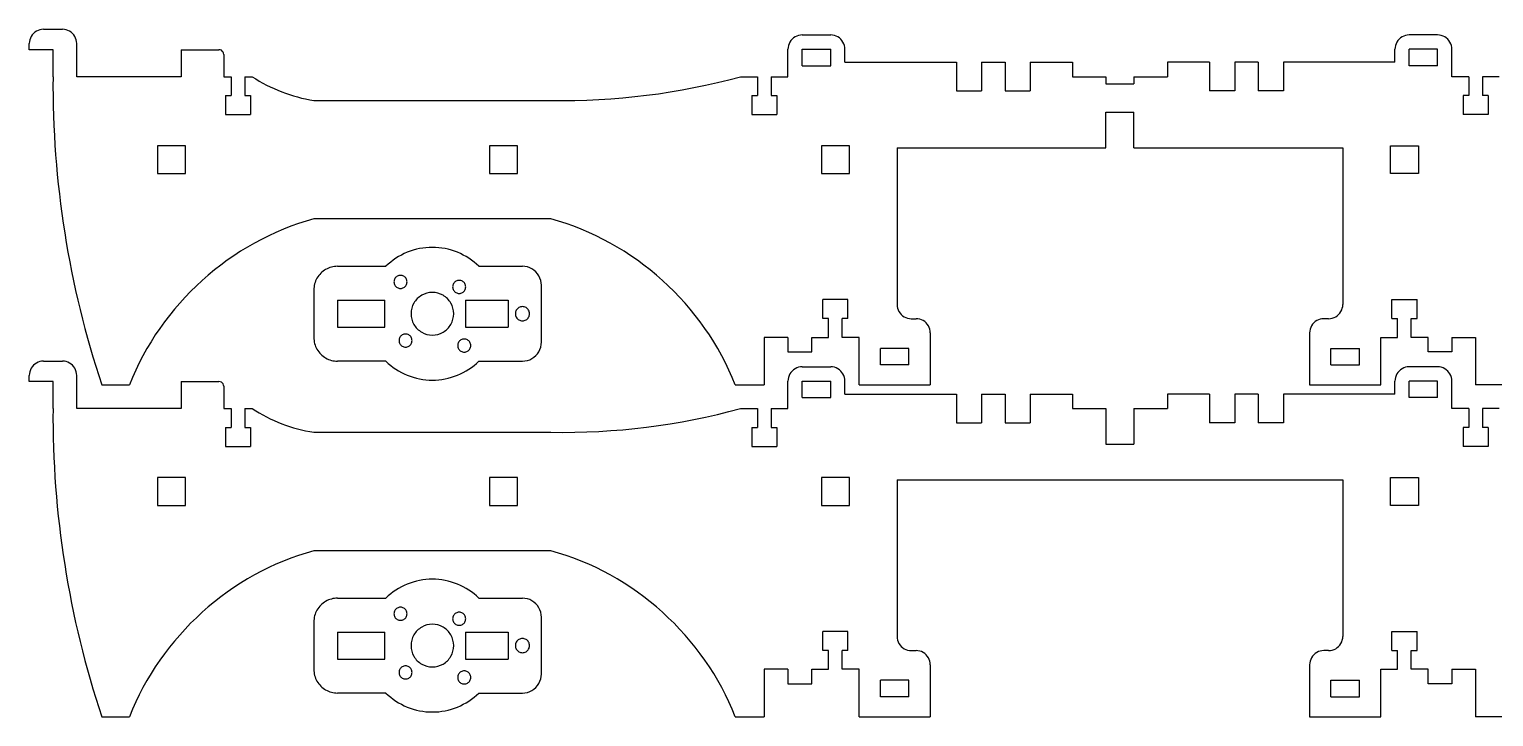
# Model space of a CAD drawing. Extents: x 130 to 748, y 141 to 286.
# Drawn here: x 129.6 to 438.4, y 140.9 to 285.9 of the extents above; entities that cross this region are included whole.
import ezdxf

# ---------------------------------------------------------------- set-up
doc = ezdxf.new("R2010")
doc.units = 0
doc.layers.get('0').update_dxf_attribs({"linetype": 'CONTINUOUS'})

msp = doc.modelspace()

# ---------------------------------------------------------------- linework, layer by layer
at = {"color": 7}
for p, q in [((132.579301, 285.855648), (136.579301, 285.855648)), ((292.579301, 284.655648), (298.579301, 284.655648)), ((426.579301, 284.655648), (420.579301, 284.655648)), ((129.579301, 281.555648), (129.579301, 282.855648)), ((134.579301, 281.555648), (129.579301, 281.555648)), ((134.579301, 275.855648), (134.579301, 281.555648)), ((139.579301, 275.855648), (139.579301, 282.855648)), ((161.579301, 281.555648), (161.579301, 275.855648)), ((161.579301, 281.555648), (169.579301, 281.555648)), ((289.579301, 275.855648), (289.579301, 281.655648)), ((292.579301, 281.655648), (298.579301, 281.655648)), ((292.579301, 278.155648), (292.579301, 281.655648)), ((292.579301, 281.655648), (292.579301, 281.655648)), ((298.579301, 278.155648), (298.579301, 281.655648)), ((301.579301, 278.905648), (301.579301, 281.655648)), ((417.579301, 278.905648), (417.579301, 281.655648)), ((426.579301, 281.655648), (420.579301, 281.655648)), ((420.579301, 278.155648), (420.579301, 281.655648)), ((426.579301, 278.155648), (426.579301, 281.655648)), ((429.579301, 275.855648), (429.579301, 281.655648)), ((170.579301, 280.555648), (170.579301, 275.855648)), ((292.579301, 278.155648), (298.579301, 278.155648)), ((301.579301, 278.905648), (325.109496, 278.905648)), ((325.109496, 278.905648), (325.109496, 272.855648)), ((330.409496, 278.905648), (330.409496, 272.855648)), ((330.409496, 278.905648), (335.362546, 278.905648)), ((335.362546, 278.905648), (335.362546, 272.855648)), ((340.662546, 278.905648), (340.662546, 272.855648)), ((340.662546, 278.905648), (349.579301, 278.905648)), ((349.579301, 278.905648), (349.579301, 275.855648)), ((369.579301, 278.905648), (369.579301, 275.855648)), ((378.496056, 278.905648), (369.579301, 278.905648)), ((378.496056, 278.905648), (378.496056, 272.855648)), ((383.796056, 278.905648), (383.796056, 272.855648)), ((388.749106, 278.905648), (383.796056, 278.905648)), ((388.749106, 278.905648), (388.749106, 272.855648)), ((394.049106, 278.905648), (394.049106, 272.855648)), ((417.579301, 278.905648), (394.049106, 278.905648)), ((426.579301, 278.155648), (420.579301, 278.155648)), ((161.579301, 275.855648), (139.579301, 275.855648)), ((170.579301, 275.855648), (172.129301, 275.855648)), ((172.129301, 275.855648), (172.129301, 271.855648)), ((175.029301, 275.855648), (175.029301, 271.855648)), ((175.029301, 275.855648), (176.579301, 275.855648)), ((279.579301, 275.855648), (283.129301, 275.855648)), ((283.129301, 275.855648), (283.129301, 271.855648)), ((286.029301, 275.855648), (289.579301, 275.855648)), ((286.029301, 275.855648), (286.029301, 271.855648)), ((349.579301, 275.855648), (356.629301, 275.855648)), ((356.629301, 275.855648), (356.629301, 274.355648)), ((362.529301, 275.855648), (362.529301, 274.355648)), ((362.529301, 275.855648), (369.579301, 275.855648)), ((433.129301, 275.855648), (429.579301, 275.855648)), ((433.129301, 275.855648), (433.129301, 271.855648)), ((439.579301, 275.855648), (436.029301, 275.855648)), ((436.029301, 275.855648), (436.029301, 271.855648)), ((170.929301, 271.855648), (170.929301, 267.855648)), ((170.929301, 271.855648), (172.129301, 271.855648)), ((175.029301, 271.855648), (176.229301, 271.855648)), ((176.229301, 271.855648), (176.229301, 267.855648)), ((281.929301, 271.855648), (281.929301, 267.855648)), ((281.929301, 271.855648), (283.129301, 271.855648)), ((286.029301, 271.855648), (287.229301, 271.855648)), ((287.229301, 271.855648), (287.229301, 267.855648)), ((325.109496, 272.855648), (330.409496, 272.855648)), ((335.362546, 272.855648), (340.662546, 272.855648)), ((356.629301, 274.355648), (362.529301, 274.355648)), ((383.796056, 272.855648), (378.496056, 272.855648)), ((394.049106, 272.855648), (388.749106, 272.855648)), ((431.929301, 271.855648), (431.929301, 267.855648)), ((433.129301, 271.855648), (431.929301, 271.855648)), ((437.229301, 271.855648), (436.029301, 271.855648)), ((437.229301, 271.855648), (437.229301, 267.855648)), ((189.579301, 270.855648), (239.579301, 270.855648)), ((170.929301, 267.855648), (176.229301, 267.855648)), ((281.929301, 267.855648), (287.229301, 267.855648)), ((356.629301, 268.355648), (362.529301, 268.355648)), ((356.629301, 260.855648), (356.629301, 268.355648)), ((362.529301, 260.855648), (362.529301, 268.355648)), ((437.229301, 267.855648), (431.929301, 267.855648)), ((162.529301, 261.305648), (156.629301, 261.305648)), ((156.629301, 261.305648), (156.629301, 255.405648)), ((162.529301, 255.405648), (162.529301, 261.305648)), ((232.529301, 261.305648), (226.629301, 261.305648)), ((226.629301, 261.305648), (226.629301, 255.405648)), ((232.529301, 255.405648), (232.529301, 261.305648)), ((302.529301, 261.305648), (296.629301, 261.305648)), ((296.629301, 261.305648), (296.629301, 255.405648)), ((302.529301, 255.405648), (302.529301, 261.305648)), ((312.579301, 260.855648), (356.629301, 260.855648)), ((312.579301, 260.855648), (312.579301, 227.805648)), ((362.529301, 260.855648), (406.579301, 260.855648)), ((406.579301, 260.855648), (406.579301, 227.805648)), ((416.629301, 255.405648), (416.629301, 261.305648)), ((416.629301, 261.305648), (422.529301, 261.305648)), ((422.529301, 261.305648), (422.529301, 255.405648)), ((156.629301, 255.405648), (162.529301, 255.405648)), ((226.629301, 255.405648), (232.529301, 255.405648)), ((296.629301, 255.405648), (302.529301, 255.405648)), ((422.529301, 255.405648), (416.629301, 255.405648)), ((239.579301, 245.855648), (189.579301, 245.855648)), ((194.579301, 235.855648), (204.781342, 235.855648)), ((224.37726, 235.855648), (233.579301, 235.855648)), ((237.579301, 219.855648), (237.579301, 231.855648)), ((189.579301, 230.855648), (189.579301, 220.855648)), ((194.579301, 228.705648), (194.579301, 223.005648)), ((194.579301, 228.705648), (204.579301, 228.705648)), ((204.579301, 223.005648), (204.579301, 228.705648)), ((221.579301, 228.705648), (221.579301, 223.005648)), ((221.579301, 228.705648), (230.579301, 228.705648)), ((230.579301, 228.705648), (230.579301, 223.005648)), ((296.929301, 224.855648), (296.929301, 228.855648)), ((302.229301, 228.855648), (296.929301, 228.855648)), ((302.229301, 224.855648), (302.229301, 228.855648)), ((416.929301, 224.855648), (416.929301, 228.855648)), ((416.929301, 228.855648), (422.229301, 228.855648)), ((422.229301, 224.855648), (422.229301, 228.855648)), ((194.579301, 223.005648), (204.579301, 223.005648)), ((221.579301, 223.005648), (230.579301, 223.005648)), ((298.129301, 224.855648), (296.929301, 224.855648)), ((298.129301, 220.855648), (298.129301, 224.855648)), ((302.229301, 224.855648), (301.029301, 224.855648)), ((301.029301, 220.855648), (301.029301, 224.855648)), ((315.579301, 224.805648), (316.579301, 224.805648)), ((403.579301, 224.805648), (402.579301, 224.805648)), ((416.929301, 224.855648), (418.129301, 224.855648)), ((418.129301, 220.855648), (418.129301, 224.855648)), ((421.029301, 224.855648), (422.229301, 224.855648)), ((421.029301, 220.855648), (421.029301, 224.855648)), ((284.579301, 220.855648), (284.579301, 215.855648)), ((289.579301, 220.855648), (284.579301, 220.855648)), ((289.579301, 220.855648), (289.579301, 217.805648)), ((294.579301, 220.855648), (298.129301, 220.855648)), ((294.579301, 217.805648), (294.579301, 220.855648)), ((304.579301, 220.855648), (301.029301, 220.855648)), ((304.579301, 210.855648), (304.579301, 220.855648)), ((319.579301, 221.805648), (319.579301, 210.855648)), ((399.579301, 221.805648), (399.579301, 210.855648)), ((414.579301, 220.855648), (418.129301, 220.855648)), ((414.579301, 210.855648), (414.579301, 220.855648)), ((424.579301, 220.855648), (421.029301, 220.855648)), ((424.579301, 217.805648), (424.579301, 220.855648)), ((429.579301, 220.855648), (429.579301, 217.805648)), ((429.579301, 220.855648), (434.579301, 220.855648)), ((434.579301, 220.855648), (434.579301, 215.855648)), ((289.579301, 217.805648), (294.579301, 217.805648)), ((315.079301, 218.555648), (309.079301, 218.555648)), ((309.079301, 215.055648), (309.079301, 218.555648)), ((315.079301, 215.055648), (315.079301, 218.555648)), ((404.079301, 218.555648), (410.079301, 218.555648)), ((404.079301, 215.055648), (404.079301, 218.555648)), ((410.079301, 215.055648), (410.079301, 218.555648)), ((429.579301, 217.805648), (424.579301, 217.805648)), ((132.579301, 215.855648), (136.579301, 215.855648)), ((204.781342, 215.855648), (194.579301, 215.855648)), ((224.37726, 215.855648), (233.579301, 215.855648)), ((284.579301, 215.855648), (284.579301, 210.855648)), ((292.579301, 214.655648), (298.579301, 214.655648)), ((315.079301, 215.055648), (309.079301, 215.055648)), ((404.079301, 215.055648), (410.079301, 215.055648)), ((426.579301, 214.655648), (420.579301, 214.655648)), ((434.579301, 215.855648), (434.579301, 210.855648)), ((129.579301, 211.555648), (129.579301, 212.855648)), ((134.579301, 211.555648), (129.579301, 211.555648)), ((134.579301, 205.855648), (134.579301, 211.555648)), ((139.579301, 205.855648), (139.579301, 212.855648)), ((144.852091, 210.855648), (150.722257, 210.855648)), ((161.579301, 211.555648), (161.579301, 205.855648)), ((161.579301, 211.555648), (169.579301, 211.555648)), ((170.579301, 210.555648), (170.579301, 205.855648)), ((278.436344, 210.855648), (284.579301, 210.855648)), ((289.579301, 205.855648), (289.579301, 211.655648)), ((292.579301, 211.655648), (298.579301, 211.655648)), ((292.579301, 208.155648), (292.579301, 211.655648)), ((298.579301, 208.155648), (298.579301, 211.655648)), ((301.579301, 208.905648), (301.579301, 211.655648)), ((304.579301, 210.855648), (319.579301, 210.855648)), ((399.579301, 210.855648), (414.579301, 210.855648)), ((417.579301, 208.905648), (417.579301, 211.655648)), ((426.579301, 211.655648), (420.579301, 211.655648)), ((420.579301, 208.155648), (420.579301, 211.655648)), ((426.579301, 208.155648), (426.579301, 211.655648)), ((429.579301, 205.855648), (429.579301, 211.655648)), ((440.722257, 210.855648), (434.579301, 210.855648)), ((292.579301, 208.155648), (298.579301, 208.155648)), ((301.579301, 208.905648), (325.109496, 208.905648)), ((325.109496, 208.905648), (325.109496, 202.855648)), ((330.409496, 208.905648), (330.409496, 202.855648)), ((330.409496, 208.905648), (335.362546, 208.905648)), ((335.362546, 208.905648), (335.362546, 202.855648)), ((340.662546, 208.905648), (340.662546, 202.855648)), ((340.662546, 208.905648), (349.579301, 208.905648)), ((349.579301, 208.905648), (349.579301, 205.855648)), ((369.579301, 208.905648), (369.579301, 205.855648)), ((378.496056, 208.905648), (369.579301, 208.905648)), ((378.496056, 208.905648), (378.496056, 202.855648)), ((383.796056, 208.905648), (383.796056, 202.855648)), ((388.749106, 208.905648), (383.796056, 208.905648)), ((388.749106, 208.905648), (388.749106, 202.855648)), ((394.049106, 208.905648), (394.049106, 202.855648)), ((417.579301, 208.905648), (394.049106, 208.905648)), ((426.579301, 208.155648), (420.579301, 208.155648)), ((161.579301, 205.855648), (139.579301, 205.855648)), ((170.579301, 205.855648), (172.129301, 205.855648)), ((172.129301, 205.855648), (172.129301, 201.855648)), ((175.029301, 205.855648), (175.029301, 201.855648)), ((175.029301, 205.855648), (176.579301, 205.855648)), ((279.579301, 205.855648), (283.129301, 205.855648)), ((283.129301, 205.855648), (283.129301, 201.855648)), ((286.029301, 205.855648), (289.579301, 205.855648)), ((286.029301, 205.855648), (286.029301, 201.855648)), ((349.579301, 205.855648), (356.629301, 205.855648)), ((356.629301, 205.855648), (356.629301, 198.355648)), ((362.529301, 205.855648), (362.529301, 198.355648)), ((362.529301, 205.855648), (369.579301, 205.855648)), ((433.129301, 205.855648), (429.579301, 205.855648)), ((433.129301, 205.855648), (433.129301, 201.855648)), ((439.579301, 205.855648), (436.029301, 205.855648)), ((436.029301, 205.855648), (436.029301, 201.855648)), ((170.929301, 201.855648), (170.929301, 197.855648)), ((170.929301, 201.855648), (172.129301, 201.855648)), ((175.029301, 201.855648), (176.229301, 201.855648)), ((176.229301, 201.855648), (176.229301, 197.855648)), ((189.579301, 200.855648), (239.579301, 200.855648)), ((281.929301, 201.855648), (281.929301, 197.855648)), ((281.929301, 201.855648), (283.129301, 201.855648)), ((286.029301, 201.855648), (287.229301, 201.855648)), ((287.229301, 201.855648), (287.229301, 197.855648)), ((325.109496, 202.855648), (330.409496, 202.855648)), ((335.362546, 202.855648), (340.662546, 202.855648)), ((383.796056, 202.855648), (378.496056, 202.855648)), ((394.049106, 202.855648), (388.749106, 202.855648)), ((431.929301, 201.855648), (431.929301, 197.855648)), ((433.129301, 201.855648), (431.929301, 201.855648)), ((437.229301, 201.855648), (436.029301, 201.855648)), ((437.229301, 201.855648), (437.229301, 197.855648)), ((170.929301, 197.855648), (176.229301, 197.855648)), ((281.929301, 197.855648), (287.229301, 197.855648)), ((356.629301, 198.355648), (362.529301, 198.355648)), ((437.229301, 197.855648), (431.929301, 197.855648)), ((162.529301, 191.305648), (156.629301, 191.305648)), ((156.629301, 191.305648), (156.629301, 185.405648)), ((162.529301, 185.405648), (162.529301, 191.305648)), ((232.529301, 191.305648), (226.629301, 191.305648)), ((226.629301, 191.305648), (226.629301, 185.405648)), ((232.529301, 185.405648), (232.529301, 191.305648)), ((302.529301, 191.305648), (296.629301, 191.305648)), ((296.629301, 191.305648), (296.629301, 185.405648)), ((302.529301, 185.405648), (302.529301, 191.305648)), ((312.579301, 190.855648), (406.579301, 190.855648)), ((312.579301, 190.855648), (312.579301, 157.805648)), ((406.579301, 190.855648), (406.579301, 157.805648)), ((416.629301, 185.405648), (416.629301, 191.305648)), ((416.629301, 191.305648), (422.529301, 191.305648)), ((422.529301, 191.305648), (422.529301, 185.405648)), ((156.629301, 185.405648), (162.529301, 185.405648)), ((226.629301, 185.405648), (232.529301, 185.405648)), ((296.629301, 185.405648), (302.529301, 185.405648)), ((422.529301, 185.405648), (416.629301, 185.405648)), ((239.579301, 175.855648), (189.579301, 175.855648)), ((194.579301, 165.855648), (204.781342, 165.855648)), ((224.37726, 165.855648), (233.579301, 165.855648)), ((189.579301, 160.855648), (189.579301, 150.855648)), ((237.579301, 149.855648), (237.579301, 161.855648)), ((194.579301, 158.705648), (194.579301, 153.005648)), ((194.579301, 158.705648), (204.579301, 158.705648)), ((204.579301, 153.005648), (204.579301, 158.705648)), ((221.579301, 158.705648), (221.579301, 153.005648)), ((221.579301, 158.705648), (230.579301, 158.705648)), ((230.579301, 158.705648), (230.579301, 153.005648)), ((296.929301, 154.855648), (296.929301, 158.855648)), ((302.229301, 158.855648), (296.929301, 158.855648)), ((302.229301, 154.855648), (302.229301, 158.855648)), ((416.929301, 154.855648), (416.929301, 158.855648)), ((416.929301, 158.855648), (422.229301, 158.855648)), ((422.229301, 154.855648), (422.229301, 158.855648)), ((298.129301, 154.855648), (296.929301, 154.855648)), ((298.129301, 150.855648), (298.129301, 154.855648)), ((302.229301, 154.855648), (301.029301, 154.855648)), ((301.029301, 150.855648), (301.029301, 154.855648)), ((315.579301, 154.805648), (316.579301, 154.805648)), ((403.579301, 154.805648), (402.579301, 154.805648)), ((416.929301, 154.855648), (418.129301, 154.855648)), ((418.129301, 150.855648), (418.129301, 154.855648)), ((421.029301, 154.855648), (422.229301, 154.855648)), ((421.029301, 150.855648), (421.029301, 154.855648)), ((194.579301, 153.005648), (204.579301, 153.005648)), ((221.579301, 153.005648), (230.579301, 153.005648)), ((319.579301, 151.805648), (319.579301, 140.855648)), ((399.579301, 151.805648), (399.579301, 140.855648)), ((289.579301, 150.855648), (284.579301, 150.855648)), ((284.579301, 150.855648), (284.579301, 140.855648)), ((289.579301, 150.855648), (289.579301, 147.805648)), ((294.579301, 150.855648), (298.129301, 150.855648)), ((294.579301, 147.805648), (294.579301, 150.855648)), ((304.579301, 150.855648), (301.029301, 150.855648)), ((304.579301, 140.855648), (304.579301, 150.855648)), ((315.079301, 148.555648), (309.079301, 148.555648)), ((309.079301, 145.055648), (309.079301, 148.555648)), ((315.079301, 145.055648), (315.079301, 148.555648)), ((404.079301, 148.555648), (410.079301, 148.555648)), ((404.079301, 145.055648), (404.079301, 148.555648)), ((410.079301, 145.055648), (410.079301, 148.555648)), ((414.579301, 150.855648), (418.129301, 150.855648)), ((414.579301, 140.855648), (414.579301, 150.855648)), ((424.579301, 150.855648), (421.029301, 150.855648)), ((424.579301, 147.805648), (424.579301, 150.855648)), ((429.579301, 150.855648), (429.579301, 147.805648)), ((429.579301, 150.855648), (434.579301, 150.855648)), ((434.579301, 150.855648), (434.579301, 145.855648)), ((204.781342, 145.855648), (194.579301, 145.855648)), ((224.37726, 145.855648), (233.579301, 145.855648)), ((289.579301, 147.805648), (294.579301, 147.805648)), ((429.579301, 147.805648), (424.579301, 147.805648)), ((434.579301, 145.855648), (434.579301, 140.855648)), ((315.079301, 145.055648), (309.079301, 145.055648)), ((404.079301, 145.055648), (410.079301, 145.055648)), ((144.852091, 140.855648), (150.722257, 140.855648)), ((150.579301, 140.855648), (150.579301, 140.855648)), ((278.436344, 140.855648), (284.579301, 140.855648)), ((304.579301, 140.855648), (319.579301, 140.855648)), ((399.579301, 140.855648), (414.579301, 140.855648)), ((440.722257, 140.855648), (434.579301, 140.855648))]:
    msp.add_line(p, q, dxfattribs=at)
for points in [[(129.981225, 284.355648), (129.718869, 283.902379), (129.578729, 283.379369), (129.579301, 282.855648)], [(131.079301, 285.453724), (130.625459, 285.19236), (130.242589, 284.80949), (129.981225, 284.355648)], [(132.579301, 285.855648), (132.05558, 285.85622), (131.53257, 285.71608), (131.079301, 285.453724)], [(138.079301, 285.453724), (137.626032, 285.71608), (137.103021, 285.85622), (136.579301, 285.855648)], [(139.177377, 284.355648), (138.916012, 284.80949), (138.533142, 285.19236), (138.079301, 285.453724)], [(139.579301, 282.855648), (139.579873, 283.379369), (139.439733, 283.902379), (139.177377, 284.355648)], [(291.079301, 284.253724), (290.625459, 283.99236), (290.242589, 283.60949), (289.981225, 283.155648)], [(292.579301, 284.655648), (292.05558, 284.65622), (291.53257, 284.51608), (291.079301, 284.253724)], [(300.079301, 284.253724), (299.626032, 284.51608), (299.103021, 284.65622), (298.579301, 284.655648)], [(301.177377, 283.155648), (300.916012, 283.60949), (300.533142, 283.99236), (300.079301, 284.253724)], [(419.079301, 284.253724), (418.625459, 283.99236), (418.242589, 283.60949), (417.981225, 283.155648)], [(420.579301, 284.655648), (420.05558, 284.65622), (419.53257, 284.51608), (419.079301, 284.253724)], [(428.079301, 284.253724), (427.626032, 284.51608), (427.103021, 284.65622), (426.579301, 284.655648)], [(429.177377, 283.155648), (428.916012, 283.60949), (428.533142, 283.99236), (428.079301, 284.253724)], [(170.079301, 281.421674), (169.928211, 281.509126), (169.753874, 281.555839), (169.579301, 281.555648)], [(170.445326, 281.055648), (170.358205, 281.206929), (170.230581, 281.334552), (170.079301, 281.421674)], [(170.579301, 280.555648), (170.579491, 280.730222), (170.532778, 280.904559), (170.445326, 281.055648)], [(289.981225, 283.155648), (289.718869, 282.702379), (289.578729, 282.179369), (289.579301, 281.655648)], [(301.579301, 281.655648), (301.579873, 282.179369), (301.439733, 282.702379), (301.177377, 283.155648)], [(417.981225, 283.155648), (417.718869, 282.702379), (417.578729, 282.179369), (417.579301, 281.655648)], [(429.579301, 281.655648), (429.579873, 282.179369), (429.439733, 282.702379), (429.177377, 283.155648)], [(134.579301, 275.855648), (134.417165, 253.821428), (137.902875, 231.765969), (144.852091, 210.855648)], [(176.579301, 275.855648), (180.488336, 273.284296), (184.954678, 271.566472), (189.579301, 270.855648)], [(239.579301, 270.855648), (253.059751, 270.616759), (266.572437, 272.305845), (279.579301, 275.855648)], [(189.579301, 245.855648), (172.110947, 241.092817), (157.278721, 227.732874), (150.722257, 210.855648)], [(278.436344, 210.855648), (271.87988, 227.732874), (257.047655, 241.092817), (239.579301, 245.855648)], [(214.579301, 239.855648), (210.957749, 239.868083), (207.359462, 238.399089), (204.781342, 235.855648)], [(224.37726, 235.855648), (221.799139, 238.399089), (218.200853, 239.868083), (214.579301, 239.855648)], [(192.079301, 235.185775), (191.322899, 234.750168), (190.684781, 234.11205), (190.249174, 233.355648)], [(194.579301, 235.855648), (193.706433, 235.856602), (192.834749, 235.623035), (192.079301, 235.185775)], [(235.579301, 235.31975), (234.974942, 235.669558), (234.277595, 235.856411), (233.579301, 235.855648)], [(237.043402, 233.855648), (236.694916, 234.46077), (236.184422, 234.971264), (235.579301, 235.31975)], [(190.249174, 233.355648), (189.811914, 232.6002), (189.578347, 231.728516), (189.579301, 230.855648)], [(206.671001, 233.260663), (206.550755, 233.052914), (206.486524, 232.813201), (206.486786, 232.573163)], [(206.486786, 232.573163), (206.486524, 232.333124), (206.550755, 232.093411), (206.671001, 231.885663)], [(207.174286, 233.763948), (206.966276, 233.644155), (206.790794, 233.468673), (206.671001, 233.260663)], [(206.671001, 231.885663), (206.790794, 231.677652), (206.966276, 231.50217), (207.174286, 231.382378)], [(207.861786, 233.948163), (207.621748, 233.948425), (207.382035, 233.884194), (207.174286, 233.763948)], [(208.549286, 233.763948), (208.341538, 233.884194), (208.101825, 233.948425), (207.861786, 233.948163)], [(209.052571, 233.260663), (208.932779, 233.468673), (208.757297, 233.644155), (208.549286, 233.763948)], [(208.549286, 231.382378), (208.757297, 231.50217), (208.932779, 231.677652), (209.052571, 231.885663)], [(209.236786, 232.573163), (209.237049, 232.813201), (209.172818, 233.052914), (209.052571, 233.260663)], [(209.052571, 231.885663), (209.172818, 232.093411), (209.237049, 232.333124), (209.236786, 232.573163)], [(219.04537, 232.200003), (218.925124, 231.992254), (218.860893, 231.752541), (218.861155, 231.512503)], [(219.548655, 232.703287), (219.340644, 232.583495), (219.165162, 232.408013), (219.04537, 232.200003)], [(220.236155, 232.887503), (219.996116, 232.887765), (219.756403, 232.823534), (219.548655, 232.703287)], [(220.923655, 232.703287), (220.715907, 232.823534), (220.476193, 232.887765), (220.236155, 232.887503)], [(221.42694, 232.200003), (221.307148, 232.408013), (221.131666, 232.583495), (220.923655, 232.703287)], [(221.611155, 231.512503), (221.611417, 231.752541), (221.547186, 231.992254), (221.42694, 232.200003)], [(237.579301, 231.855648), (237.580064, 232.553942), (237.39321, 233.25129), (237.043402, 233.855648)], [(207.174286, 231.382378), (207.382035, 231.262131), (207.621748, 231.1979), (207.861786, 231.198163)], [(207.861786, 231.198163), (208.101825, 231.1979), (208.341538, 231.262131), (208.549286, 231.382378)], [(212.329301, 229.752763), (211.648539, 229.360716), (211.074233, 228.78641), (210.682186, 228.105648)], [(214.579301, 230.355648), (213.79372, 230.356507), (213.009204, 230.146296), (212.329301, 229.752763)], [(216.829301, 229.752763), (216.149397, 230.146296), (215.364881, 230.356507), (214.579301, 230.355648)], [(218.476415, 228.105648), (218.084368, 228.78641), (217.510063, 229.360716), (216.829301, 229.752763)], [(218.861155, 231.512503), (218.860893, 231.272464), (218.925124, 231.032751), (219.04537, 230.825003)], [(219.04537, 230.825003), (219.165162, 230.616992), (219.340644, 230.44151), (219.548655, 230.321718)], [(219.548655, 230.321718), (219.756403, 230.201471), (219.996116, 230.13724), (220.236155, 230.137503)], [(220.236155, 230.137503), (220.476193, 230.13724), (220.715907, 230.201471), (220.923655, 230.321718)], [(220.923655, 230.321718), (221.131666, 230.44151), (221.307148, 230.616992), (221.42694, 230.825003)], [(221.42694, 230.825003), (221.547186, 231.032751), (221.611417, 231.272464), (221.611155, 231.512503)], [(210.682186, 228.105648), (210.288653, 227.425745), (210.078442, 226.641229), (210.079301, 225.855648)], [(210.079301, 225.855648), (210.078442, 225.070068), (210.288653, 224.285552), (210.682186, 223.605648)], [(219.079301, 225.855648), (219.080159, 226.641229), (218.869949, 227.425745), (218.476415, 228.105648)], [(218.476415, 223.605648), (218.869949, 224.285552), (219.080159, 225.070068), (219.079301, 225.855648)], [(232.280263, 226.605648), (232.149085, 226.379014), (232.079015, 226.117508), (232.079301, 225.855648)], [(232.079301, 225.855648), (232.079015, 225.593788), (232.149085, 225.332283), (232.280263, 225.105648)], [(232.829301, 227.154686), (232.60238, 227.024004), (232.410945, 226.832569), (232.280263, 226.605648)], [(233.579301, 227.355648), (233.317441, 227.355934), (233.055935, 227.285864), (232.829301, 227.154686)], [(234.329301, 227.154686), (234.102666, 227.285864), (233.841161, 227.355934), (233.579301, 227.355648)], [(234.878339, 226.605648), (234.747657, 226.832569), (234.556221, 227.024004), (234.329301, 227.154686)], [(235.079301, 225.855648), (235.079587, 226.117508), (235.009517, 226.379014), (234.878339, 226.605648)], [(234.878339, 225.105648), (235.009517, 225.332283), (235.079587, 225.593788), (235.079301, 225.855648)], [(312.579301, 227.805648), (312.578729, 227.281928), (312.718869, 226.758917), (312.981225, 226.305648)], [(312.981225, 226.305648), (313.242589, 225.851807), (313.625459, 225.468937), (314.079301, 225.207572)], [(405.079301, 225.207572), (405.533142, 225.468937), (405.916012, 225.851807), (406.177377, 226.305648)], [(406.177377, 226.305648), (406.439733, 226.758917), (406.579873, 227.281928), (406.579301, 227.805648)], [(210.682186, 223.605648), (211.074233, 222.924886), (211.648539, 222.350581), (212.329301, 221.958534)], [(216.829301, 221.958534), (217.510063, 222.350581), (218.084368, 222.924886), (218.476415, 223.605648)], [(232.280263, 225.105648), (232.410945, 224.878728), (232.60238, 224.687292), (232.829301, 224.55661)], [(232.829301, 224.55661), (233.055935, 224.425432), (233.317441, 224.355362), (233.579301, 224.355648)], [(233.579301, 224.355648), (233.841161, 224.355362), (234.102666, 224.425432), (234.329301, 224.55661)], [(234.329301, 224.55661), (234.556221, 224.687292), (234.747657, 224.878728), (234.878339, 225.105648)], [(314.079301, 225.207572), (314.53257, 224.945216), (315.05558, 224.805076), (315.579301, 224.805648)], [(318.079301, 224.403724), (317.626032, 224.66608), (317.103021, 224.80622), (316.579301, 224.805648)], [(319.177377, 223.305648), (318.916012, 223.75949), (318.533142, 224.14236), (318.079301, 224.403724)], [(319.579301, 221.805648), (319.579873, 222.329369), (319.439733, 222.852379), (319.177377, 223.305648)], [(399.981225, 223.305648), (399.718869, 222.852379), (399.578729, 222.329369), (399.579301, 221.805648)], [(401.079301, 224.403724), (400.625459, 224.14236), (400.242589, 223.75949), (399.981225, 223.305648)], [(402.579301, 224.805648), (402.05558, 224.80622), (401.53257, 224.66608), (401.079301, 224.403724)], [(403.579301, 224.805648), (404.103021, 224.805076), (404.626032, 224.945216), (405.079301, 225.207572)], [(189.579301, 220.855648), (189.578347, 219.982781), (189.811914, 219.111097), (190.249174, 218.355648)], [(207.731662, 220.886294), (207.611415, 220.678546), (207.547184, 220.438833), (207.547446, 220.198794)], [(207.547446, 220.198794), (207.547184, 219.958756), (207.611415, 219.719042), (207.731662, 219.511294)], [(208.234946, 221.389579), (208.026936, 221.269787), (207.851454, 221.094305), (207.731662, 220.886294)], [(207.731662, 219.511294), (207.851454, 219.303283), (208.026936, 219.127801), (208.234946, 219.008009)], [(208.922446, 221.573794), (208.682408, 221.574056), (208.442695, 221.509825), (208.234946, 221.389579)], [(209.609946, 221.389579), (209.402198, 221.509825), (209.162485, 221.574056), (208.922446, 221.573794)], [(210.113231, 220.886294), (209.993439, 221.094305), (209.817957, 221.269787), (209.609946, 221.389579)], [(209.609946, 219.008009), (209.817957, 219.127801), (209.993439, 219.303283), (210.113231, 219.511294)], [(210.297446, 220.198794), (210.297709, 220.438833), (210.233478, 220.678546), (210.113231, 220.886294)], [(210.113231, 219.511294), (210.233478, 219.719042), (210.297709, 219.958756), (210.297446, 220.198794)], [(212.329301, 221.958534), (213.009204, 221.565), (213.79372, 221.35479), (214.579301, 221.355648)], [(214.579301, 221.355648), (215.364881, 221.35479), (216.149397, 221.565), (216.829301, 221.958534)], [(220.10603, 219.825634), (219.985784, 219.617886), (219.921553, 219.378172), (219.921815, 219.138134)], [(220.609315, 220.328919), (220.401305, 220.209127), (220.225822, 220.033644), (220.10603, 219.825634)], [(221.296815, 220.513134), (221.056777, 220.513396), (220.817063, 220.449165), (220.609315, 220.328919)], [(221.984315, 220.328919), (221.776567, 220.449165), (221.536854, 220.513396), (221.296815, 220.513134)], [(222.4876, 219.825634), (222.367808, 220.033644), (222.192326, 220.209127), (221.984315, 220.328919)], [(222.671815, 219.138134), (222.672077, 219.378172), (222.607846, 219.617886), (222.4876, 219.825634)], [(237.043402, 217.855648), (237.39321, 218.460007), (237.580064, 219.157354), (237.579301, 219.855648)], [(190.249174, 218.355648), (190.684781, 217.599246), (191.322899, 216.961129), (192.079301, 216.525521)], [(192.079301, 216.525521), (192.834749, 216.088262), (193.706433, 215.854695), (194.579301, 215.855648)], [(208.234946, 219.008009), (208.442695, 218.887763), (208.682408, 218.823532), (208.922446, 218.823794)], [(208.922446, 218.823794), (209.162485, 218.823532), (209.402198, 218.887763), (209.609946, 219.008009)], [(219.921815, 219.138134), (219.921553, 218.898095), (219.985784, 218.658382), (220.10603, 218.450634)], [(220.10603, 218.450634), (220.225822, 218.242623), (220.401305, 218.067141), (220.609315, 217.947349)], [(220.609315, 217.947349), (220.817063, 217.827103), (221.056777, 217.762872), (221.296815, 217.763134)], [(221.296815, 217.763134), (221.536854, 217.762872), (221.776567, 217.827103), (221.984315, 217.947349)], [(221.984315, 217.947349), (222.192326, 218.067141), (222.367808, 218.242623), (222.4876, 218.450634)], [(222.4876, 218.450634), (222.607846, 218.658382), (222.672077, 218.898095), (222.671815, 219.138134)], [(233.579301, 215.855648), (234.277595, 215.854885), (234.974942, 216.041739), (235.579301, 216.391547)], [(235.579301, 216.391547), (236.184422, 216.740033), (236.694916, 217.250527), (237.043402, 217.855648)], [(129.981225, 214.355648), (129.718869, 213.902379), (129.578729, 213.379369), (129.579301, 212.855648)], [(131.079301, 215.453724), (130.625459, 215.19236), (130.242589, 214.80949), (129.981225, 214.355648)], [(132.579301, 215.855648), (132.05558, 215.85622), (131.53257, 215.71608), (131.079301, 215.453724)], [(138.079301, 215.453724), (137.626032, 215.71608), (137.103021, 215.85622), (136.579301, 215.855648)], [(139.177377, 214.355648), (138.916012, 214.80949), (138.533142, 215.19236), (138.079301, 215.453724)], [(139.579301, 212.855648), (139.579873, 213.379369), (139.439733, 213.902379), (139.177377, 214.355648)], [(204.781342, 215.855648), (207.359462, 213.312208), (210.957749, 211.843213), (214.579301, 211.855648)], [(214.579301, 211.855648), (218.200853, 211.843213), (221.799139, 213.312208), (224.37726, 215.855648)], [(289.981225, 213.155648), (289.718869, 212.702379), (289.578729, 212.179369), (289.579301, 211.655648)], [(291.079301, 214.253724), (290.625459, 213.99236), (290.242589, 213.60949), (289.981225, 213.155648)], [(292.579301, 214.655648), (292.05558, 214.65622), (291.53257, 214.51608), (291.079301, 214.253724)], [(300.079301, 214.253724), (299.626032, 214.51608), (299.103021, 214.65622), (298.579301, 214.655648)], [(301.177377, 213.155648), (300.916012, 213.60949), (300.533142, 213.99236), (300.079301, 214.253724)], [(301.579301, 211.655648), (301.579873, 212.179369), (301.439733, 212.702379), (301.177377, 213.155648)], [(417.981225, 213.155648), (417.718869, 212.702379), (417.578729, 212.179369), (417.579301, 211.655648)], [(419.079301, 214.253724), (418.625459, 213.99236), (418.242589, 213.60949), (417.981225, 213.155648)], [(420.579301, 214.655648), (420.05558, 214.65622), (419.53257, 214.51608), (419.079301, 214.253724)], [(428.079301, 214.253724), (427.626032, 214.51608), (427.103021, 214.65622), (426.579301, 214.655648)], [(429.177377, 213.155648), (428.916012, 213.60949), (428.533142, 213.99236), (428.079301, 214.253724)], [(429.579301, 211.655648), (429.579873, 212.179369), (429.439733, 212.702379), (429.177377, 213.155648)], [(170.079301, 211.421674), (169.928211, 211.509126), (169.753874, 211.555839), (169.579301, 211.555648)], [(170.445326, 211.055648), (170.358205, 211.206929), (170.230581, 211.334552), (170.079301, 211.421674)], [(170.579301, 210.555648), (170.579491, 210.730222), (170.532778, 210.904559), (170.445326, 211.055648)], [(134.579301, 205.855648), (134.417165, 183.821428), (137.902875, 161.765969), (144.852091, 140.855648)], [(176.579301, 205.855648), (180.488336, 203.284296), (184.954678, 201.566472), (189.579301, 200.855648)], [(239.579301, 200.855648), (253.059751, 200.616759), (266.572437, 202.305845), (279.579301, 205.855648)], [(189.579301, 175.855648), (172.110947, 171.092817), (157.278721, 157.732874), (150.722257, 140.855648)], [(278.436344, 140.855648), (271.87988, 157.732874), (257.047655, 171.092817), (239.579301, 175.855648)], [(214.579301, 169.855648), (210.957749, 169.868083), (207.359462, 168.399089), (204.781342, 165.855648)], [(224.37726, 165.855648), (221.799139, 168.399089), (218.200853, 169.868083), (214.579301, 169.855648)], [(192.079301, 165.185775), (191.322899, 164.750168), (190.684781, 164.11205), (190.249174, 163.355648)], [(194.579301, 165.855648), (193.706433, 165.856602), (192.834749, 165.623035), (192.079301, 165.185775)], [(207.174286, 163.763948), (206.966276, 163.644155), (206.790794, 163.468673), (206.671001, 163.260663)], [(207.861786, 163.948163), (207.621748, 163.948425), (207.382035, 163.884194), (207.174286, 163.763948)], [(208.549286, 163.763948), (208.341538, 163.884194), (208.101825, 163.948425), (207.861786, 163.948163)], [(209.052571, 163.260663), (208.932779, 163.468673), (208.757297, 163.644155), (208.549286, 163.763948)], [(235.579301, 165.31975), (234.974942, 165.669558), (234.277595, 165.856411), (233.579301, 165.855648)], [(237.043402, 163.855648), (236.694916, 164.46077), (236.184422, 164.971264), (235.579301, 165.31975)], [(237.579301, 161.855648), (237.580064, 162.553942), (237.39321, 163.25129), (237.043402, 163.855648)], [(190.249174, 163.355648), (189.811914, 162.6002), (189.578347, 161.728516), (189.579301, 160.855648)], [(206.671001, 163.260663), (206.550755, 163.052914), (206.486524, 162.813201), (206.486786, 162.573163)], [(206.486786, 162.573163), (206.486524, 162.333124), (206.550755, 162.093411), (206.671001, 161.885663)], [(206.671001, 161.885663), (206.790794, 161.677652), (206.966276, 161.50217), (207.174286, 161.382378)], [(207.174286, 161.382378), (207.382035, 161.262131), (207.621748, 161.1979), (207.861786, 161.198163)], [(207.861786, 161.198163), (208.101825, 161.1979), (208.341538, 161.262131), (208.549286, 161.382378)], [(208.549286, 161.382378), (208.757297, 161.50217), (208.932779, 161.677652), (209.052571, 161.885663)], [(209.236786, 162.573163), (209.237049, 162.813201), (209.172818, 163.052914), (209.052571, 163.260663)], [(209.052571, 161.885663), (209.172818, 162.093411), (209.237049, 162.333124), (209.236786, 162.573163)], [(219.04537, 162.200003), (218.925124, 161.992254), (218.860893, 161.752541), (218.861155, 161.512503)], [(218.861155, 161.512503), (218.860893, 161.272464), (218.925124, 161.032751), (219.04537, 160.825003)], [(219.548655, 162.703287), (219.340644, 162.583495), (219.165162, 162.408013), (219.04537, 162.200003)], [(219.04537, 160.825003), (219.165162, 160.616992), (219.340644, 160.44151), (219.548655, 160.321718)], [(220.236155, 162.887503), (219.996116, 162.887765), (219.756403, 162.823534), (219.548655, 162.703287)], [(220.923655, 162.703287), (220.715907, 162.823534), (220.476193, 162.887765), (220.236155, 162.887503)], [(221.42694, 162.200003), (221.307148, 162.408013), (221.131666, 162.583495), (220.923655, 162.703287)], [(220.923655, 160.321718), (221.131666, 160.44151), (221.307148, 160.616992), (221.42694, 160.825003)], [(221.611155, 161.512503), (221.611417, 161.752541), (221.547186, 161.992254), (221.42694, 162.200003)], [(221.42694, 160.825003), (221.547186, 161.032751), (221.611417, 161.272464), (221.611155, 161.512503)], [(210.682186, 158.105648), (210.288653, 157.425745), (210.078442, 156.641229), (210.079301, 155.855648)], [(212.329301, 159.752763), (211.648539, 159.360716), (211.074233, 158.78641), (210.682186, 158.105648)], [(214.579301, 160.355648), (213.79372, 160.356507), (213.009204, 160.146296), (212.329301, 159.752763)], [(216.829301, 159.752763), (216.149397, 160.146296), (215.364881, 160.356507), (214.579301, 160.355648)], [(218.476415, 158.105648), (218.084368, 158.78641), (217.510063, 159.360716), (216.829301, 159.752763)], [(219.079301, 155.855648), (219.080159, 156.641229), (218.869949, 157.425745), (218.476415, 158.105648)], [(219.548655, 160.321718), (219.756403, 160.201471), (219.996116, 160.13724), (220.236155, 160.137503)], [(220.236155, 160.137503), (220.476193, 160.13724), (220.715907, 160.201471), (220.923655, 160.321718)], [(312.579301, 157.805648), (312.578729, 157.281928), (312.718869, 156.758917), (312.981225, 156.305648)], [(406.177377, 156.305648), (406.439733, 156.758917), (406.579873, 157.281928), (406.579301, 157.805648)], [(210.079301, 155.855648), (210.078442, 155.070068), (210.288653, 154.285552), (210.682186, 153.605648)], [(218.476415, 153.605648), (218.869949, 154.285552), (219.080159, 155.070068), (219.079301, 155.855648)], [(232.280263, 156.605648), (232.149085, 156.379014), (232.079015, 156.117508), (232.079301, 155.855648)], [(232.079301, 155.855648), (232.079015, 155.593788), (232.149085, 155.332283), (232.280263, 155.105648)], [(232.829301, 157.154686), (232.60238, 157.024004), (232.410945, 156.832569), (232.280263, 156.605648)], [(232.280263, 155.105648), (232.410945, 154.878728), (232.60238, 154.687292), (232.829301, 154.55661)], [(233.579301, 157.355648), (233.317441, 157.355934), (233.055935, 157.285864), (232.829301, 157.154686)], [(232.829301, 154.55661), (233.055935, 154.425432), (233.317441, 154.355362), (233.579301, 154.355648)], [(234.329301, 157.154686), (234.102666, 157.285864), (233.841161, 157.355934), (233.579301, 157.355648)], [(233.579301, 154.355648), (233.841161, 154.355362), (234.102666, 154.425432), (234.329301, 154.55661)], [(234.878339, 156.605648), (234.747657, 156.832569), (234.556221, 157.024004), (234.329301, 157.154686)], [(234.329301, 154.55661), (234.556221, 154.687292), (234.747657, 154.878728), (234.878339, 155.105648)], [(235.079301, 155.855648), (235.079587, 156.117508), (235.009517, 156.379014), (234.878339, 156.605648)], [(234.878339, 155.105648), (235.009517, 155.332283), (235.079587, 155.593788), (235.079301, 155.855648)], [(312.981225, 156.305648), (313.242589, 155.851807), (313.625459, 155.468937), (314.079301, 155.207572)], [(314.079301, 155.207572), (314.53257, 154.945216), (315.05558, 154.805076), (315.579301, 154.805648)], [(318.079301, 154.403724), (317.626032, 154.66608), (317.103021, 154.80622), (316.579301, 154.805648)], [(402.579301, 154.805648), (402.05558, 154.80622), (401.53257, 154.66608), (401.079301, 154.403724)], [(403.579301, 154.805648), (404.103021, 154.805076), (404.626032, 154.945216), (405.079301, 155.207572)], [(405.079301, 155.207572), (405.533142, 155.468937), (405.916012, 155.851807), (406.177377, 156.305648)], [(208.234946, 151.389579), (208.026936, 151.269787), (207.851454, 151.094305), (207.731662, 150.886294)], [(208.922446, 151.573794), (208.682408, 151.574056), (208.442695, 151.509825), (208.234946, 151.389579)], [(209.609946, 151.389579), (209.402198, 151.509825), (209.162485, 151.574056), (208.922446, 151.573794)], [(210.113231, 150.886294), (209.993439, 151.094305), (209.817957, 151.269787), (209.609946, 151.389579)], [(210.682186, 153.605648), (211.074233, 152.924886), (211.648539, 152.350581), (212.329301, 151.958534)], [(212.329301, 151.958534), (213.009204, 151.565), (213.79372, 151.35479), (214.579301, 151.355648)], [(214.579301, 151.355648), (215.364881, 151.35479), (216.149397, 151.565), (216.829301, 151.958534)], [(216.829301, 151.958534), (217.510063, 152.350581), (218.084368, 152.924886), (218.476415, 153.605648)], [(319.177377, 153.305648), (318.916012, 153.75949), (318.533142, 154.14236), (318.079301, 154.403724)], [(319.579301, 151.805648), (319.579873, 152.329369), (319.439733, 152.852379), (319.177377, 153.305648)], [(399.981225, 153.305648), (399.718869, 152.852379), (399.578729, 152.329369), (399.579301, 151.805648)], [(401.079301, 154.403724), (400.625459, 154.14236), (400.242589, 153.75949), (399.981225, 153.305648)], [(189.579301, 150.855648), (189.578347, 149.982781), (189.811914, 149.111097), (190.249174, 148.355648)], [(190.249174, 148.355648), (190.684781, 147.599246), (191.322899, 146.961129), (192.079301, 146.525521)], [(207.731662, 150.886294), (207.611415, 150.678546), (207.547184, 150.438833), (207.547446, 150.198794)], [(207.547446, 150.198794), (207.547184, 149.958756), (207.611415, 149.719042), (207.731662, 149.511294)], [(207.731662, 149.511294), (207.851454, 149.303283), (208.026936, 149.127801), (208.234946, 149.008009)], [(208.234946, 149.008009), (208.442695, 148.887763), (208.682408, 148.823532), (208.922446, 148.823794)], [(208.922446, 148.823794), (209.162485, 148.823532), (209.402198, 148.887763), (209.609946, 149.008009)], [(209.609946, 149.008009), (209.817957, 149.127801), (209.993439, 149.303283), (210.113231, 149.511294)], [(210.297446, 150.198794), (210.297709, 150.438833), (210.233478, 150.678546), (210.113231, 150.886294)], [(210.113231, 149.511294), (210.233478, 149.719042), (210.297709, 149.958756), (210.297446, 150.198794)], [(220.10603, 149.825634), (219.985784, 149.617886), (219.921553, 149.378172), (219.921815, 149.138134)], [(219.921815, 149.138134), (219.921553, 148.898095), (219.985784, 148.658382), (220.10603, 148.450634)], [(220.609315, 150.328919), (220.401305, 150.209127), (220.225822, 150.033644), (220.10603, 149.825634)], [(220.10603, 148.450634), (220.225822, 148.242623), (220.401305, 148.067141), (220.609315, 147.947349)], [(221.296815, 150.513134), (221.056777, 150.513396), (220.817063, 150.449165), (220.609315, 150.328919)], [(221.984315, 150.328919), (221.776567, 150.449165), (221.536854, 150.513396), (221.296815, 150.513134)], [(222.4876, 149.825634), (222.367808, 150.033644), (222.192326, 150.209127), (221.984315, 150.328919)], [(221.984315, 147.947349), (222.192326, 148.067141), (222.367808, 148.242623), (222.4876, 148.450634)], [(222.671815, 149.138134), (222.672077, 149.378172), (222.607846, 149.617886), (222.4876, 149.825634)], [(222.4876, 148.450634), (222.607846, 148.658382), (222.672077, 148.898095), (222.671815, 149.138134)], [(237.043402, 147.855648), (237.39321, 148.460007), (237.580064, 149.157354), (237.579301, 149.855648)], [(192.079301, 146.525521), (192.834749, 146.088262), (193.706433, 145.854695), (194.579301, 145.855648)], [(204.781342, 145.855648), (207.359462, 143.312208), (210.957749, 141.843213), (214.579301, 141.855648)], [(214.579301, 141.855648), (218.200853, 141.843213), (221.799139, 143.312208), (224.37726, 145.855648)], [(220.609315, 147.947349), (220.817063, 147.827103), (221.056777, 147.762872), (221.296815, 147.763134)], [(221.296815, 147.763134), (221.536854, 147.762872), (221.776567, 147.827103), (221.984315, 147.947349)], [(233.579301, 145.855648), (234.277595, 145.854885), (234.974942, 146.041739), (235.579301, 146.391547)], [(235.579301, 146.391547), (236.184422, 146.740033), (236.694916, 147.250527), (237.043402, 147.855648)]]:
    msp.add_open_spline(points, degree=3, dxfattribs=at)

doc.saveas('drawing.dxf')
